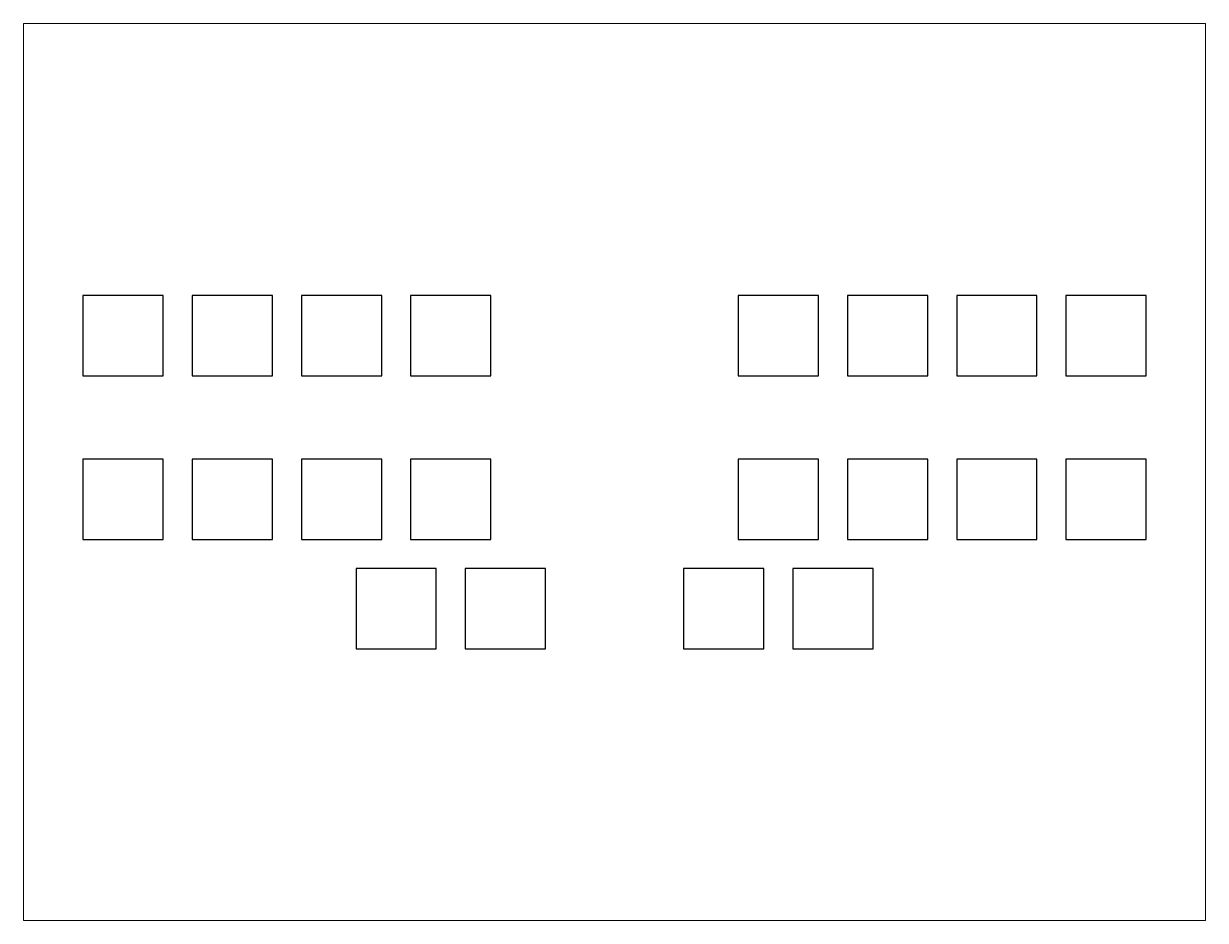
# Paper-space layout '배치1' of a CAD drawing. Header units: millimetres. Extents: x 26 to 231, y 20 to 176.
# The model-space entities are those that its viewports show. They can reach past a viewport. Long polylines and large blocks are cut down to what shows.
import ezdxf

# ---------------------------------------------------------------- set-up
doc = ezdxf.new("R2010")
doc.units = ezdxf.units.MM
doc.layers.add('LAYER1', color=7, linetype='Continuous')

msp = doc.modelspace()

# ---------------------------------------------------------------- linework, layer by layer
at = {"layer": 'LAYER1'}
for points in [[(23.5275, 76.125), (9.5275, 76.125), (9.5275, 62.125), (23.5275, 62.125), (23.5275, 76.125)], [(42.5775, 76.125), (28.5775, 76.125), (28.5775, 62.125), (42.5775, 62.125), (42.5775, 76.125)], [(61.6275, 76.125), (47.6275, 76.125), (47.6275, 62.125), (61.6275, 62.125), (61.6275, 76.125)], [(80.6775, 76.125), (66.6775, 76.125), (66.6775, 62.125), (80.6775, 62.125), (80.6775, 76.125)], [(137.8275, 76.125), (123.8275, 76.125), (123.8275, 62.125), (137.8275, 62.125), (137.8275, 76.125)], [(156.8775, 76.125), (142.8775, 76.125), (142.8775, 62.125), (156.8775, 62.125), (156.8775, 76.125)], [(175.9275, 76.125), (161.9275, 76.125), (161.9275, 62.125), (175.9275, 62.125), (175.9275, 76.125)], [(194.9775, 76.125), (180.9775, 76.125), (180.9775, 62.125), (194.9775, 62.125), (194.9775, 76.125)], [(23.5275, 47.55), (9.5275, 47.55), (9.5275, 33.55), (23.5275, 33.55), (23.5275, 47.55)], [(42.5775, 47.55), (28.5775, 47.55), (28.5775, 33.55), (42.5775, 33.55), (42.5775, 47.55)], [(61.6275, 47.55), (47.6275, 47.55), (47.6275, 33.55), (61.6275, 33.55), (61.6275, 47.55)], [(80.6775, 47.55), (66.6775, 47.55), (66.6775, 33.55), (80.6775, 33.55), (80.6775, 47.55)], [(137.8275, 47.55), (123.8275, 47.55), (123.8275, 33.55), (137.8275, 33.55), (137.8275, 47.55)], [(156.8775, 47.55), (142.8775, 47.55), (142.8775, 33.55), (156.8775, 33.55), (156.8775, 47.55)], [(175.9275, 47.55), (161.9275, 47.55), (161.9275, 33.55), (175.9275, 33.55), (175.9275, 47.55)], [(194.9775, 47.55), (180.9775, 47.55), (180.9775, 33.55), (194.9775, 33.55), (194.9775, 47.55)], [(71.1525, 28.5), (57.1525, 28.5), (57.1525, 14.5), (71.1525, 14.5), (71.1525, 28.5)], [(90.2025, 28.5), (76.2025, 28.5), (76.2025, 14.5), (90.2025, 14.5), (90.2025, 28.5)], [(128.3025, 28.5), (114.3025, 28.5), (114.3025, 14.5), (128.3025, 14.5), (128.3025, 28.5)], [(147.3525, 28.5), (133.3525, 28.5), (133.3525, 14.5), (147.3525, 14.5), (147.3525, 28.5)]]:
    msp.add_lwpolyline(points, close=True, dxfattribs=at)

psp = doc.layouts.new('배치1')

# ---------------------------------------------------------------- viewports
at = {"layer": '0'}
psp.add_viewport(center=(128.5, 97.5), size=(205.6, 156), view_center_point=(102.24, 45.325), view_height=156.40309, dxfattribs=at)

doc.saveas('drawing.dxf')
